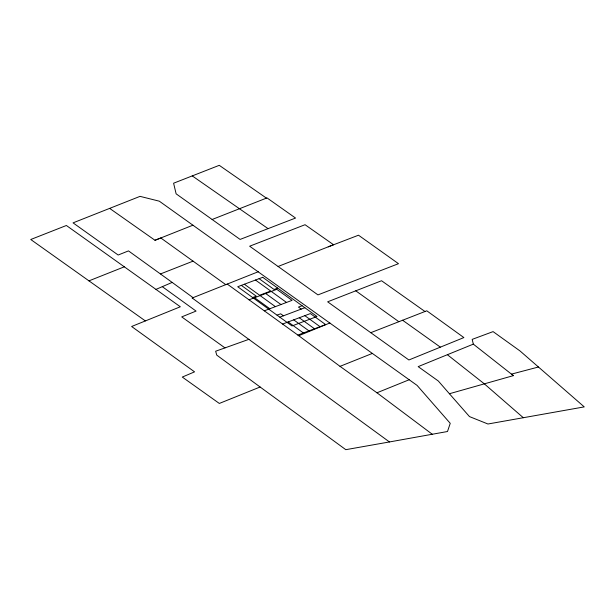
<?xml version="1.0" encoding="UTF-8"?>
<svg xmlns="http://www.w3.org/2000/svg" width="615" height="615" viewBox="0 0 615 615"><rect width="100%" height="100%" fill="white"/><g stroke="black" fill="none" stroke-linecap="round" stroke-linejoin="round"><path stroke-width="0.92" d="M155.987 289.388L172.162 282.408L193.064 297.66L192.188 298.006L389.456 441.954L447.497 431.515L450.234 423.328L417.07 385.382L159.331 201.19L140.036 196.362L73.054 222.861L118.165 255.025L128.489 250.897L172.162 282.408M192.188 298.006L227.235 284.069L298.744 335.713L329.901 322.967M370.768 332.692L426.779 310.798L463.879 337.574L408.89 359.983L327.641 301.819L381.546 280.74L424.973 311.505M145.332 320.907L30.75 239.504L66.382 225.49L180.326 306.777L131.633 326.496L194.563 371.852L182.286 377.072L219.324 403.448L260.114 387.004L345.807 449.673L389.456 441.954M447.374 354.709L473.327 344.139L513.379 375.634L449.411 393.738L438.31 381L418.169 366.625L447.374 354.709L484.32 383.837L523.311 417.716M298.744 335.713L340.018 366.348L376.949 392.785L409.206 379.739M109.708 208.424L154.995 240.281L160.792 237.951L225.774 284.653M340.018 366.348L372.406 353.402M154.995 240.281L192.933 225.198M88.914 280.878L124.322 266.81M227.235 284.069L258.315 271.715M212.106 219.501L267.002 197.899L295.546 218.056L240.096 239.419L176.121 193.825L173.599 183.209L219.263 165.327L266.426 198.122M160.492 273.936L193.064 261.144M278.111 266.464L333.568 244.747L305.048 224.713L249.644 246.208L317.963 294.893L398.489 263.681L358.507 235.207L328.226 246.823M252.642 297.529L256.263 296.169L241.326 285.375M277.665 288.089L274.044 289.457L259.1 278.672M249.037 299.812L276.812 289.334L292.071 300.351L264.289 310.829M277.05 315.157L280.671 313.796L283.446 315.803M302.073 305.716L298.452 307.085L301.227 309.091M279.825 317.163L304.848 307.723M282.6 324.051L310.375 313.573L325.635 324.589L297.852 335.067M249.021 339.288L215.65 351.227L216.749 355.109L260.114 387.004M449.411 393.738L469.483 416.593L487.949 424.004L584.25 406.892L538.456 367.009L511.58 374.089L513.379 375.634M192.249 175.898L268.055 228.626M402.564 320.207L440.302 347.106M355.77 290.818L398.804 321.668M224.982 347.89L181.717 316.894L196.062 311.082L162.299 286.667M255.479 280.033L270.738 291.049L259.622 295.246L244.37 284.23M271.261 291.425L286.513 302.449M304.825 315.664L320.077 326.688M265.703 293.524L280.955 304.54M299.267 317.763L314.519 328.779M260.145 295.623L275.405 306.639M293.709 319.861L308.968 330.878M254.595 297.721L269.847 308.738M288.151 321.953L303.41 332.976M376.949 392.785L432.276 434.259M538.456 367.009L519.99 350.927L493.084 331.616L472.182 339.38L473.327 344.139M262.72 277.304L237.705 286.744L291.987 325.95L317.009 316.51L262.72 277.304"/></g></svg>
